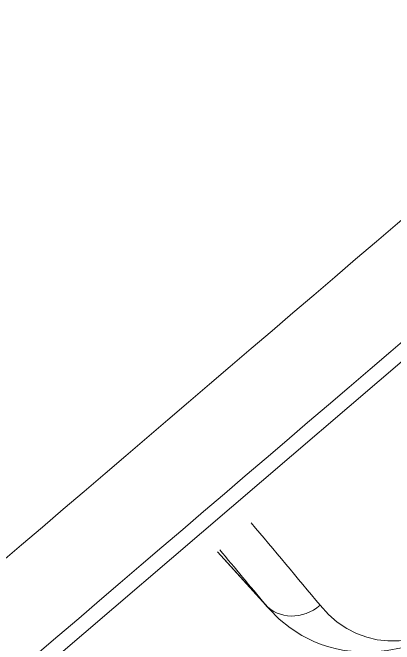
# Model space of a CAD drawing. Header units: metres. Extents: x 2999 to 3109, y 1752 to 1796.
# Drawn here: x 3012.01291 to 3012.03145, y 1761.79086 to 1761.82158 of the extents above; entities that cross this region are included whole.
import ezdxf

# ---------------------------------------------------------------- set-up
doc = ezdxf.new("R2010")
doc.units = ezdxf.units.M
doc.layers.add('PAREDES', color=7, linetype='Continuous')

msp = doc.modelspace()

# ---------------------------------------------------------------- linework, layer by layer
at = {"layer": 'PAREDES', "color": 253, "lineweight": 0}
for p, q in [((3012.000831879624, 1761.778082338262), (3012.130200038639, 1761.888907971856)), ((3012.025371898947, 1761.792579132879), (3012.02285500998, 1761.795358864224)), ((3012.025188527719, 1761.792790932879), (3012.022859896655, 1761.795362729014))]:
    msp.add_line(p, q, dxfattribs=at)
for points in [[(3012.025371898947, 1761.792579132879), (3012.025859380835, 1761.792091801458), (3012.026387208203, 1761.79166282162), (3012.026951178515, 1761.791296629967), (3012.027545427381, 1761.790996882388), (3012.027904765659, 1761.790853048956), (3012.028270452515, 1761.790733138754), (3012.02864091231, 1761.79063692713), (3012.029014774585, 1761.790564043734), (3012.029701335839, 1761.790489486), (3012.030387519406, 1761.790486292822), (3012.031100520303, 1761.790553490232), (3012.031804846918, 1761.790686069914), (3012.032499332437, 1761.790877888757), (3012.03318478307, 1761.791123690195), (3012.033860892905, 1761.791418390092), (3012.034530812299, 1761.791759061511), (3012.035196367502, 1761.792142446874), (3012.035859557191, 1761.792566400729)], [(3012.027845533533, 1761.792757013148), (3012.028250753896, 1761.792316547903), (3012.028682479186, 1761.791941865756), (3012.029137809656, 1761.791632411413), (3012.029614083808, 1761.791387351472), (3012.030108785685, 1761.791205495006), (3012.030619683929, 1761.791085412689), (3012.031144924485, 1761.791025516208), (3012.03168290483, 1761.791024111263), (3012.032232333614, 1761.791079609387), (3012.032792329851, 1761.791190130718), (3012.03336194643, 1761.791354060216), (3012.033940891646, 1761.791569862103), (3012.034528953212, 1761.791835907898), (3012.035126322716, 1761.79215075437), (3012.035733423502, 1761.792513156828), (3012.036040861372, 1761.792711913444)]]:
    msp.add_lwpolyline(points, dxfattribs=at)
for centre, radius, start, end in [((3010.970527799075, 1762.908031058607), 1.466147559632665, 301.4662384121358, 319.7050643108328), ((3111.831710831227, 1645.171900464966), 153.5083563845369, 130.5044300701699, 130.5682091427031), ((3103.501619721041, 1654.8958702153), 140.6997006626653, 130.497354821136, 130.5667228412183), ((3011.574634199738, 1761.417888128269), 0.5881559466733477, 39.59549598778329, 40.10381915631667), ((3011.657868232508, 1761.489598767934), 0.4762874699630602, 39.53681100254475, 39.95403310740106), ((3012.030091085029, 1761.796850798787), 0.006365366682534799, 219.6281051315282, 222.1498178034794)]:
    msp.add_arc(centre, radius, start, end, dxfattribs=at)
for centre, major_axis, ratio, start_param, end_param in [((3009.143085672198, 1765.041227319452), (-2.768294905619666, 3.231465536757614), 0.5783642864339333, 3.047316074371338, 3.235869169235229), ((3012.02669673563, 1761.794104023541), (-0.001543104422089979, -0.00127226171026039), 0.8851911425590516, 0.03035095147788525, 1.585496783256531)]:
    msp.add_ellipse(centre, major_axis=major_axis, ratio=ratio, start_param=start_param, end_param=end_param, dxfattribs=at)

doc.saveas('drawing.dxf')
